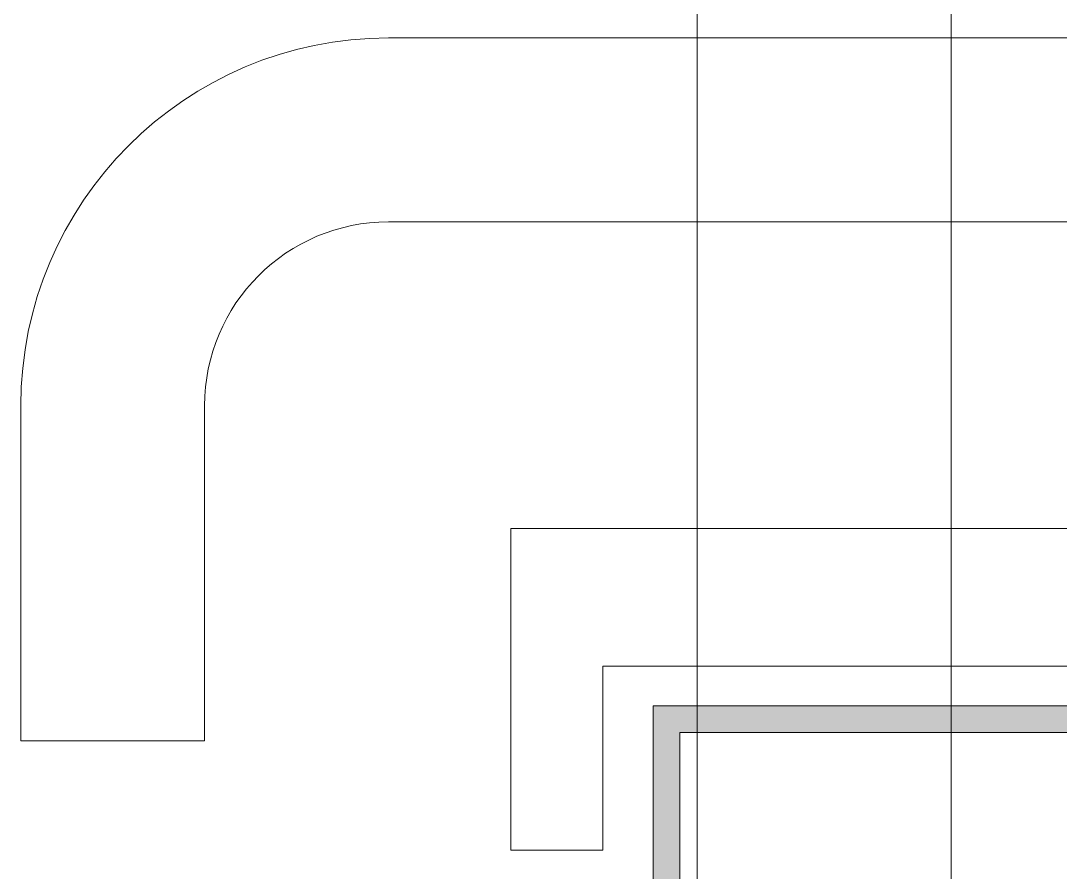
# Model space of a CAD drawing. Header units: inches. Extents: x -1287 to 1590, y -3558 to 989.
# Drawn here: x 110 to 245.8, y 115.7 to 226.8 of the extents above; entities that cross this region are included whole.
import ezdxf

# ---------------------------------------------------------------- set-up
doc = ezdxf.new("R2010")
doc.units = ezdxf.units.IN
doc.header["$MEASUREMENT"] = 0
for name, color, linetype, lineweight in [('A-GENM', 13, 'Continuous', 9), ('G-ANNO-SYMB', 111, 'Continuous', 9), ('I-WALL', 2, 'Continuous', 18)]:
    doc.layers.add(name, color=color, linetype=linetype, lineweight=lineweight)

# ---------------------------------------------------------------- blocks, each defined once
blk = doc.blocks.new('Generic Models 2 - Generic Models 2-7028761-1st Floor Construction')
at = {"layer": 'A-GENM'}
for p, q in [((301.64, 158.13), (142.11, 158.13)), ((142.11, 134.13), (301.64, 134.13)), ((94.11, 110.13), (94.11, 66.4)), ((118.11, 66.4), (118.11, 110.13)), ((158.11, 94.13), (158.11, 52.13)), ((285.64, 94.13), (158.11, 94.13)), ((170.11, 52.13), (170.11, 76.13)), ((170.11, 76.13), (273.64, 76.13)), ((94.11, 66.4), (118.11, 66.4)), ((158.11, 52.13), (170.11, 52.13))]:
    blk.add_line(p, q, dxfattribs=at)
for radius in [48, 24]:
    blk.add_arc((142.11, 110.13), radius, 90, 180, dxfattribs=at)

msp = doc.modelspace()

# ---------------------------------------------------------------- hatches: boundary and pattern name
at = {"layer": 'I-WALL', "lineweight": 9}
for points in [[(192.6, 113.44), (196.1, 113.44), (196.1, 137.44), (192.6, 137.44), (192.6, 128.27)], [(196.1, 133.94), (280.06, 133.94), (280.06, 137.44), (196.1, 137.44)]]:
    msp.add_hatch(color=7, dxfattribs=at).paths.add_polyline_path(points, flags=0)

# ---------------------------------------------------------------- linework, layer by layer
at = {"layer": 'G-ANNO-SYMB'}
for p, q in [((198.36, 326.95), (198.36, 18.95)), ((231.52, 230.05), (231.52, 76.69))]:
    msp.add_line(p, q, dxfattribs=at)
at = {"layer": 'I-WALL', "lineweight": 9}
for p, q in [((192.6, 137.44), (192.6, 113.44)), ((283.56, 137.44), (192.6, 137.44)), ((196.1, 109.94), (196.1, 133.94)), ((196.1, 133.94), (280.06, 133.94))]:
    msp.add_line(p, q, dxfattribs=at)

# ---------------------------------------------------------------- block references
at = {"layer": 'A-GENM'}
msp.add_blockref('Generic Models 2 - Generic Models 2-7028761-1st Floor Construction', (15.92, 66.46), dxfattribs=at)

doc.saveas('drawing.dxf')
